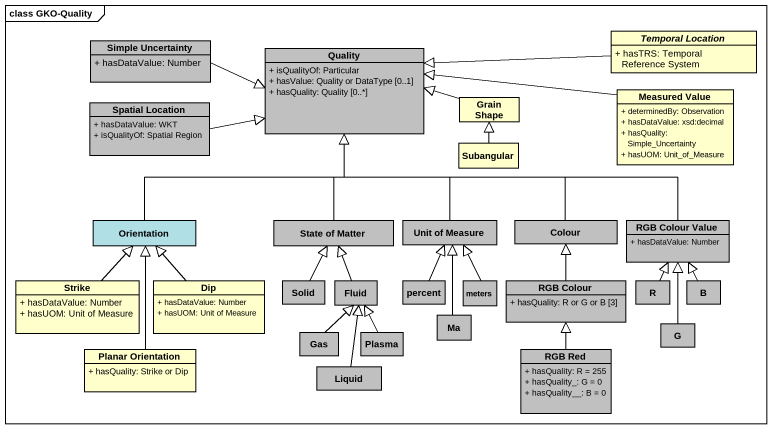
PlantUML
@startuml
mainframe class GKO-Quality
hide circle
hide empty members
skinparam classAttributeIconSize 0
class "Simple Uncertainty" as Simple_Uncertainty #C0C0C0 {
  + hasDataValue: Number
}
class Quality #C0C0C0 {
  + isQualityOf: Particular
  + hasValue: Quality or DataType [0..1]
  + hasQuality: Quality [0..*]
}
abstract class "Temporal Location" as Temporal_Location {
  + hasTRS: Temporal Reference System
}
class "Spatial Location" as Spatial_Location #C0C0C0 {
  + hasDataValue: WKT
  + isQualityOf: Spatial Region
}
class "Grain Shape" as Grain_Shape
class "Measured Value" as Measured_Value {
  + determinedBy: Observation
  + hasDataValue: xsd:decimal
  + hasQuality: Simple_Uncertainty
  + hasUOM: Unit_of_Measure
}
class Subangular
class Orientation #B0E0E6
class "State of Matter" as State_of_Matter #C0C0C0
class "Unit of Measure" as Unit_of_Measure #C0C0C0
class Colour #C0C0C0
class "RGB Colour Value" as RGB_Colour_Value #C0C0C0 {
  + hasDataValue: Number
}
class Strike {
  + hasDataValue: Number
  + hasUOM: Unit of Measure
}
class Dip {
  + hasDataValue: Number
  + hasUOM: Unit of Measure
}
class Solid #C0C0C0
class Fluid #C0C0C0
class percent #C0C0C0
class meters #C0C0C0
class "RGB Colour" as RGB_Colour #C0C0C0 {
  + hasQuality: R or G or B [3]
}
class R #C0C0C0
class B #C0C0C0
class Ma #C0C0C0
class "Planar Orientation" as Planar_Orientation {
  + hasQuality: Strike or Dip
}
class Gas #C0C0C0
class Plasma #C0C0C0
class "RGB Red" as RGB_Red #C0C0C0 {
  + hasQuality: R = 255
  + hasQuality_: G = 0
  + hasQuality__: B = 0
}
class G #C0C0C0
class Liquid #C0C0C0
Simple_Uncertainty -right-|> Quality
Temporal_Location -left-|> Quality
Spatial_Location -right-|> Quality
Grain_Shape -left-|> Quality
Measured_Value -left-|> Quality
Subangular -up-|> Grain_Shape
Orientation -up-|> Quality
State_of_Matter -up-|> Quality
Unit_of_Measure -up-|> Quality
Colour -up-|> Quality
RGB_Colour_Value -left-|> Quality
Strike -up-|> Orientation
Dip -up-|> Orientation
Solid -up-|> State_of_Matter
Fluid -up-|> State_of_Matter
percent -up-|> Unit_of_Measure
meters -up-|> Unit_of_Measure
RGB_Colour -up-|> Colour
R -up-|> RGB_Colour_Value
B -up-|> RGB_Colour_Value
Ma -up-|> Unit_of_Measure
Planar_Orientation -up-|> Orientation
Gas -up-|> Fluid
Plasma -up-|> Fluid
RGB_Red -up-|> RGB_Colour
G -up-|> RGB_Colour_Value
Liquid -up-|> Fluid
@enduml
